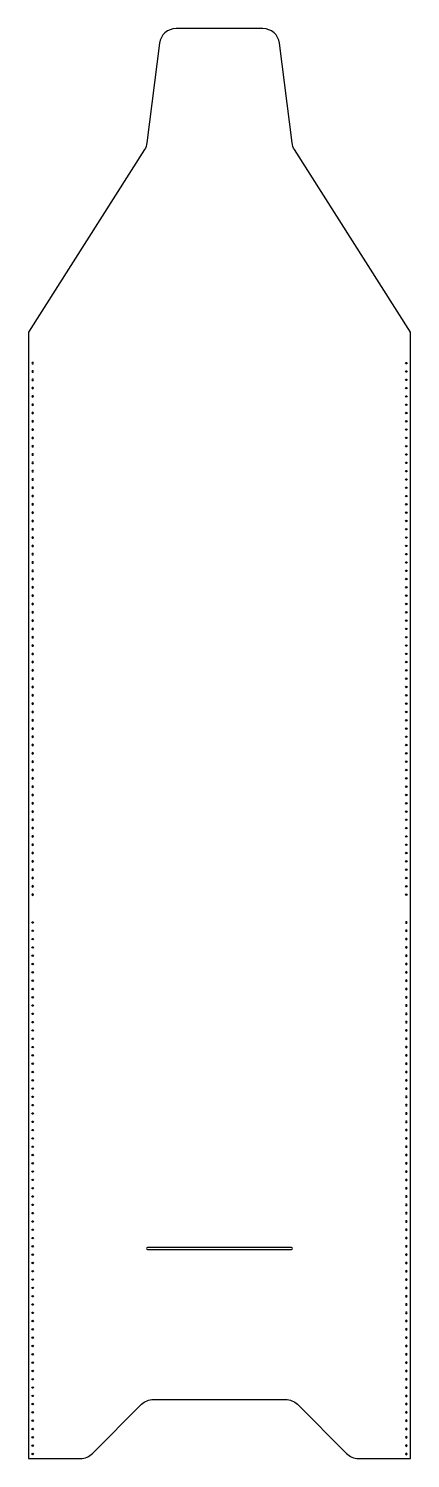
# Model space of a CAD drawing. Header units: millimetres. Extents: x 1598 to 1878, y 1386 to 2434.
import ezdxf

# ---------------------------------------------------------------- set-up
doc = ezdxf.new("R2010")
doc.units = ezdxf.units.MM

# ---------------------------------------------------------------- blocks, each defined once
blk = doc.blocks.new('*U40')
blk.add_circle((0, 0), 0.55)
blk = doc.blocks.new('*U41')
at = {"color": 0, "linetype": 'ByBlock', "lineweight": -2, "transparency": 16777216, "rotation": 269.9999999999994}
for p in [(1874.9, 2188.8), (1874.9, 2182.7), (1874.9, 2176.6), (1874.9, 2170.5), (1874.9, 2164.4), (1874.9, 2158.3), (1874.9, 2152.2), (1874.9, 2146.2), (1874.9, 2140.1), (1874.9, 2134), (1874.9, 2127.9), (1874.9, 2121.8), (1874.9, 2115.7), (1874.9, 2109.6), (1874.9, 2103.5), (1874.9, 2097.4), (1874.9, 2091.3), (1874.9, 2085.3), (1874.9, 2079.2), (1874.9, 2073.1), (1874.9, 2067), (1874.9, 2060.9), (1874.9, 2054.8), (1874.9, 2048.7), (1874.9, 2042.6), (1874.9, 2036.5), (1874.9, 2030.5), (1874.9, 2024.4), (1874.9, 2018.3), (1874.9, 2012.2), (1874.9, 2006.1), (1874.9, 2000), (1874.9, 1993.9), (1874.9, 1987.8), (1874.9, 1981.7), (1874.9, 1975.6), (1874.9, 1969.6), (1874.9, 1963.5), (1874.9, 1957.4), (1874.9, 1951.3), (1874.9, 1945.2), (1874.9, 1939.1), (1874.9, 1933), (1874.9, 1926.9), (1874.9, 1920.8), (1874.9, 1914.8), (1874.9, 1908.7), (1874.9, 1902.6), (1874.9, 1896.5), (1874.9, 1890.4), (1874.9, 1884.3), (1874.9, 1878.2), (1874.9, 1872.1), (1874.9, 1866), (1874.9, 1859.9), (1874.9, 1853.9), (1874.9, 1847.8), (1874.9, 1841.7), (1874.9, 1835.6), (1874.9, 1829.5), (1874.9, 1823.4), (1874.9, 1817.3), (1874.9, 1811.2), (1874.9, 1805.1), (1874.9, 1799)]:
    blk.add_blockref('*U40', p, dxfattribs=at)
blk = doc.blocks.new('*U42')
blk.add_circle((0, 0), 0.55)
blk = doc.blocks.new('*U44')
at = {"color": 0, "linetype": 'ByBlock', "lineweight": -2, "transparency": 16777216, "rotation": 269.9999999999994}
for p in [(1874.9, 2188.8), (1874.9, 2182.7), (1874.9, 2176.6), (1874.9, 2170.5), (1874.9, 2164.4), (1874.9, 2158.3), (1874.9, 2152.2), (1874.9, 2146.2), (1874.9, 2140.1), (1874.9, 2134), (1874.9, 2127.9), (1874.9, 2121.8), (1874.9, 2115.7), (1874.9, 2109.6), (1874.9, 2103.5), (1874.9, 2097.4), (1874.9, 2091.3), (1874.9, 2085.3), (1874.9, 2079.2), (1874.9, 2073.1), (1874.9, 2067), (1874.9, 2060.9), (1874.9, 2054.8), (1874.9, 2048.7), (1874.9, 2042.6), (1874.9, 2036.5), (1874.9, 2030.5), (1874.9, 2024.4), (1874.9, 2018.3), (1874.9, 2012.2), (1874.9, 2006.1), (1874.9, 2000), (1874.9, 1993.9), (1874.9, 1987.8), (1874.9, 1981.7), (1874.9, 1975.6), (1874.9, 1969.6), (1874.9, 1963.5), (1874.9, 1957.4), (1874.9, 1951.3), (1874.9, 1945.2), (1874.9, 1939.1), (1874.9, 1933), (1874.9, 1926.9), (1874.9, 1920.8), (1874.9, 1914.8), (1874.9, 1908.7), (1874.9, 1902.6), (1874.9, 1896.5), (1874.9, 1890.4), (1874.9, 1884.3), (1874.9, 1878.2), (1874.9, 1872.1), (1874.9, 1866), (1874.9, 1859.9), (1874.9, 1853.9), (1874.9, 1847.8), (1874.9, 1841.7), (1874.9, 1835.6), (1874.9, 1829.5), (1874.9, 1823.4), (1874.9, 1817.3), (1874.9, 1811.2), (1874.9, 1805.1), (1874.9, 1799)]:
    blk.add_blockref('*U42', p, dxfattribs=at)
blk = doc.blocks.new('*U45')
blk.add_circle((0, 0), 0.55)
blk = doc.blocks.new('*U47')
at = {"color": 0, "linetype": 'ByBlock', "lineweight": -2, "transparency": 16777216, "rotation": 269.9999999999994}
for p in [(1874.9, 2188.8), (1874.9, 2182.7), (1874.9, 2176.6), (1874.9, 2170.5), (1874.9, 2164.4), (1874.9, 2158.3), (1874.9, 2152.2), (1874.9, 2146.2), (1874.9, 2140.1), (1874.9, 2134), (1874.9, 2127.9), (1874.9, 2121.8), (1874.9, 2115.7), (1874.9, 2109.6), (1874.9, 2103.5), (1874.9, 2097.4), (1874.9, 2091.3), (1874.9, 2085.3), (1874.9, 2079.2), (1874.9, 2073.1), (1874.9, 2067), (1874.9, 2060.9), (1874.9, 2054.8), (1874.9, 2048.7), (1874.9, 2042.6), (1874.9, 2036.5), (1874.9, 2030.5), (1874.9, 2024.4), (1874.9, 2018.3), (1874.9, 2012.2), (1874.9, 2006.1), (1874.9, 2000), (1874.9, 1993.9), (1874.9, 1987.8), (1874.9, 1981.7), (1874.9, 1975.6), (1874.9, 1969.6), (1874.9, 1963.5), (1874.9, 1957.4), (1874.9, 1951.3), (1874.9, 1945.2), (1874.9, 1939.1), (1874.9, 1933), (1874.9, 1926.9), (1874.9, 1920.8), (1874.9, 1914.8), (1874.9, 1908.7), (1874.9, 1902.6), (1874.9, 1896.5), (1874.9, 1890.4), (1874.9, 1884.3), (1874.9, 1878.2), (1874.9, 1872.1), (1874.9, 1866), (1874.9, 1859.9), (1874.9, 1853.9), (1874.9, 1847.8), (1874.9, 1841.7), (1874.9, 1835.6), (1874.9, 1829.5), (1874.9, 1823.4), (1874.9, 1817.3), (1874.9, 1811.2), (1874.9, 1805.1), (1874.9, 1799)]:
    blk.add_blockref('*U45', p, dxfattribs=at)
blk = doc.blocks.new('*U48')
blk.add_circle((0, 0), 0.55)
blk = doc.blocks.new('*U49')
at = {"color": 0, "linetype": 'ByBlock', "lineweight": -2, "transparency": 16777216, "rotation": 269.9999999999994}
for p in [(1874.9, 2188.8), (1874.9, 2182.7), (1874.9, 2176.6), (1874.9, 2170.5), (1874.9, 2164.4), (1874.9, 2158.3), (1874.9, 2152.2), (1874.9, 2146.2), (1874.9, 2140.1), (1874.9, 2134), (1874.9, 2127.9), (1874.9, 2121.8), (1874.9, 2115.7), (1874.9, 2109.6), (1874.9, 2103.5), (1874.9, 2097.4), (1874.9, 2091.3), (1874.9, 2085.3), (1874.9, 2079.2), (1874.9, 2073.1), (1874.9, 2067), (1874.9, 2060.9), (1874.9, 2054.8), (1874.9, 2048.7), (1874.9, 2042.6), (1874.9, 2036.5), (1874.9, 2030.5), (1874.9, 2024.4), (1874.9, 2018.3), (1874.9, 2012.2), (1874.9, 2006.1), (1874.9, 2000), (1874.9, 1993.9), (1874.9, 1987.8), (1874.9, 1981.7), (1874.9, 1975.6), (1874.9, 1969.6), (1874.9, 1963.5), (1874.9, 1957.4), (1874.9, 1951.3), (1874.9, 1945.2), (1874.9, 1939.1), (1874.9, 1933), (1874.9, 1926.9), (1874.9, 1920.8), (1874.9, 1914.8), (1874.9, 1908.7), (1874.9, 1902.6), (1874.9, 1896.5), (1874.9, 1890.4), (1874.9, 1884.3), (1874.9, 1878.2), (1874.9, 1872.1), (1874.9, 1866), (1874.9, 1859.9), (1874.9, 1853.9), (1874.9, 1847.8), (1874.9, 1841.7), (1874.9, 1835.6), (1874.9, 1829.5), (1874.9, 1823.4), (1874.9, 1817.3), (1874.9, 1811.2), (1874.9, 1805.1), (1874.9, 1799)]:
    blk.add_blockref('*U48', p, dxfattribs=at)

msp = doc.modelspace()

# ---------------------------------------------------------------- linework, layer by layer
for points in [[(1597.9, 2211.5), (1597.9, 1385.5), (1636.1, 1385.5, 0.198912), (1644.7, 1389.1), (1680.8, 1425.2, -0.198912), (1689.4, 1428.8), (1786.4, 1428.8, -0.198912), (1795, 1425.2), (1831.1, 1389.1, 0.198912), (1839.7, 1385.5), (1877.9, 1385.5), (1877.9, 2211.5), (1792.9, 2345.4, -0.110787), (1791.1, 2350.4), (1781.9, 2423.5, 0.378242), (1769.8, 2434.2), (1706, 2434.2, 0.378242), (1693.9, 2423.5), (1684.7, 2350.4, -0.110787), (1682.9, 2345.4)], [(1685.2, 1538.8), (1790.6, 1538.8, 1), (1790.6, 1540.3), (1685.2, 1540.3, 1)]]:
    msp.add_lwpolyline(points, format="xyb", close=True)

# ---------------------------------------------------------------- block references
at = {"xscale": -1}
msp.add_blockref('*U47', (3475.8, 0), dxfattribs=at)
msp.add_blockref('*U41', (0, 0))
at = {"rotation": 180}
msp.add_blockref('*U49', (3475.8, 3577.6), dxfattribs=at)
at = {"xscale": -1, "rotation": 180}
msp.add_blockref('*U44', (0, 3577.6), dxfattribs=at)

doc.saveas('drawing.dxf')
